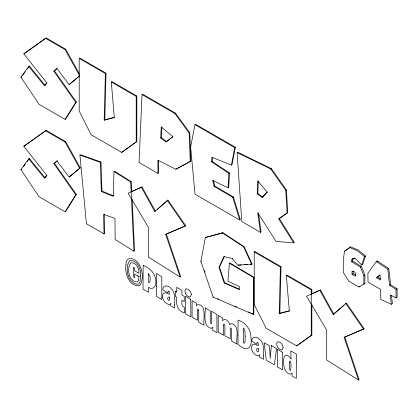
<?xml version="1.0" encoding="UTF-8"?>
<svg xmlns="http://www.w3.org/2000/svg" width="418" height="418" viewBox="0 0 418 418"><rect width="100%" height="100%" fill="white"/><g stroke="black" fill="none" stroke-linecap="round" stroke-linejoin="round"><path stroke-width="0.63" d="M176.746 291.989L176.804 287.349L181.976 290.338L181.919 295.04L184.244 296.383L184.213 301.577L181.887 300.202C182.002 302.585 181.114 306.31 184.244 307.131L184.51 312.842C177.242 311.384 175.774 303.426 176.715 297.214L175.346 296.425L175.288 291.111L176.746 291.989L176.046 291.581M363.879 275.661L363.796 284.162L364.846 283.556L364.93 275.054L361.434 266.48L352.635 261.114L351.58 261.72L360.384 267.086L363.879 275.661L364.93 275.054M104.171 120.107L105.388 73.547L106.02 73.181L79.833 58.06L79.195 58.426L79.195 111.026L91.119 134.753L121.685 152.398L136.832 141.509L136.832 96.009L111.94 81.635L111.308 82.001L114.307 117.536L104.171 120.107L114.344 117.322M104.803 119.741L106.02 73.181M311.227 294.141L311.859 293.776L311.859 289.496L286.967 275.128L286.335 275.493L289.334 311.023L279.203 313.599L280.415 267.039L281.053 266.674L254.86 251.552L254.228 251.918L254.228 304.513L266.146 328.24L296.712 345.89L311.859 334.996L311.859 304.414M279.203 313.599L279.835 313.234L281.053 266.674M131.153 191.852L131.79 191.486L131.33 181.699L114.626 171.213L113.994 171.579L113.262 196.35L101.334 191.522L100.362 162.398L100.994 162.032L101.966 191.157L101.334 191.522M138.959 276.57L138.624 280.149L137.6 281.884C128.796 282.396 126.309 268.319 130.918 262.718C136.252 262.295 139.434 268.622 138.896 273.33L134.591 270.739L134.471 268.168L134.016 267.285L133.671 267.295L133.295 271.935L133.687 276.956L134.267 277.322L134.471 276.941L134.559 274.098L138.959 276.57L137.815 275.943M257.211 193.858L257.697 180.842L267.102 192.076L262.154 197.458L257.211 193.858L257.843 193.492L258.303 181.13M157.926 173.418L157.926 160.214L175.847 169.248L190.911 161.108L189.777 132.736L175.508 113.163L142.669 94.207L142.036 94.572L139.037 162.508L157.926 173.418L158.563 173.052L158.563 160.475M160.684 138.018L161.254 127.015L172.848 136.613L166.035 141.948L160.684 138.018L161.317 137.653L161.886 126.649M239.676 219.972L232.784 197.343L214.053 186.339L212.678 180.492L228.082 187.792L228.892 173.376L211.623 161.907L211.869 157.272L231.405 165.089L232.042 164.723L235.365 147.267L195.634 124.329L195.002 124.695L190.624 146.89L195.002 194.182L239.676 219.972L240.308 219.607L233.416 196.977L214.69 185.973L213.311 180.127M211.623 161.907L212.255 161.541L212.469 157.487M212.255 161.541L229.524 173.01L228.714 187.426L228.082 187.792M223.985 256.621L232.256 258.491L237.847 265.278L252.138 264.051L244.028 246.63L222.946 232.774L205.337 237.518L200.875 261.349L213.117 297.167L253.418 314.44L253.841 314.195L253.841 277.207L229.837 262.974L229.419 263.22L227.956 281.199L239.472 286.628L239.148 289.533L224.226 282.981L219.037 267.342L223.985 256.621L224.409 256.375L219.46 267.097L219.037 267.342M351.58 261.72L351.951 259.275L355.034 258.256L361.659 264.928L362.709 264.322L365.504 255.962L358.101 249.927L350.66 246.913L344.427 251.37L343.272 260.393L343.272 272.317L348.868 281.194L358.9 286.988L359.955 286.382M352.635 261.114L353.001 258.669L354.856 258.058M231.405 165.089L234.733 147.632L235.365 147.267M361.659 264.928L364.454 256.568L365.504 255.962M28.764 66.457L44.412 85.695L45.045 85.329L29.396 66.091L28.764 66.457L20.9 77.178L39.062 104.333L65.088 119.36L75.71 102.363L76.342 101.997L54.45 70.814L57.094 68.489M76.342 101.997L65.72 118.994L65.088 119.36M28.764 158.892L44.412 178.136L45.045 177.77L29.396 158.526L28.764 158.892L20.9 169.614L39.062 196.768L65.088 211.795L75.71 194.798L76.342 194.433L54.45 163.255L57.532 160.538M76.342 194.433L65.72 211.43L65.088 211.795M391.358 304.309L390.25 294.977L396.05 297.898L397.1 297.292L397.1 288.791L390.6 284.715L388.792 268.502L377.318 260.978L376.268 261.584L367.877 273.226L368.044 282.155L380.626 289.423L380.793 299.487L391.358 304.309L392.413 303.703L391.447 295.615M376.555 262.034L377.318 260.978M22.656 75.282L25.279 71.708M27.149 69.153L29.396 66.091M23.408 166.698L25.279 164.143M27.149 161.588L29.396 158.526M44.412 85.695L46.764 82.842L23.821 53.865L46.184 37.949L65.72 49.23L79.206 73.542M45.045 85.329L47.004 82.952M44.412 178.136L46.764 175.278L23.821 146.3L46.184 130.385L65.72 141.665L80.235 167.837L69.142 177.054L56.9 160.904L53.817 163.621L75.71 194.798M45.045 177.77L47.004 175.388M262.154 197.458L267.321 192.16M376.597 277.845L379.925 274.814L380.255 279.955L376.597 277.845L380.025 275.07M180.064 277.035L148.28 256.997L148.28 227.141L128.091 193.21L141.388 187.316L154.764 211.513L167.968 200.06L185.723 225.751L165.711 234.399L180.064 277.035L180.696 276.669L166.348 234.033L185.723 225.751M157.335 209.439L167.968 200.06M358.498 380.051L326.714 360.018L326.714 330.157L306.525 296.226L319.822 290.332L333.198 314.529L346.402 303.076L364.156 328.773L344.145 337.415L358.498 380.051L359.13 379.685L344.782 337.049L364.156 328.773M333.198 314.529L341.083 307.768M342.049 306.916L343.983 305.208M345.435 303.928L346.402 303.076M75.71 102.363L53.817 71.18L56.9 68.468L69.142 84.619L79.352 76.149M69.142 84.619L79.603 75.768L65.088 49.596L45.546 38.315M69.142 177.054L80.235 167.837M166.035 141.948L172.995 136.629M350.66 246.913L344.427 251.37M121.685 152.398L136.832 141.509M296.712 345.89L311.859 334.996M46.184 37.949L23.821 53.865M46.184 130.385L23.821 146.3M287.762 212.553L279.329 218.541L294.329 242.456L293.697 242.821L278.696 218.907L287.762 212.553L286.382 189.95L271.386 168.653L237.737 152.225L237.1 152.591L241.803 221.566L260.456 232.335L261.088 231.969L258.418 212.945M65.088 49.596L65.72 49.23M20.9 77.178L21.532 76.813M53.817 71.18L54.45 70.814M111.308 82.001L136.2 96.375L136.832 96.009M45.546 130.75L65.088 142.031L65.72 141.665M20.9 169.614L21.532 169.248M53.817 163.621L54.45 163.255M104.234 214.011L104.641 233.531L104.009 233.897L86.411 223.74L79.927 155.094L80.559 154.728L100.994 162.032M142.036 94.572L174.876 113.529L175.508 113.163M190.279 161.473L189.145 133.096L189.777 132.736M113.994 171.579L130.693 182.065L131.33 181.699M141.388 187.316L142.021 186.951L155.402 211.147L154.764 211.513M175.847 169.248L190.911 161.108M228.892 173.376L229.524 173.01M214.053 186.339L214.69 185.973M237.1 152.591L270.749 169.018L271.386 168.653M104.009 233.897L103.601 214.377L114.966 218.41L115.128 239.571L133.938 251.181L134.57 250.816L132.151 199.193M165.711 234.399L166.348 234.033M232.784 197.343L233.416 196.977M287.129 212.919L285.75 190.315L286.382 189.95M205.337 237.518L222.946 232.774M200.875 261.349L201.298 261.109M278.696 218.907L279.329 218.541M222.528 233.019L243.605 246.876L244.028 246.63M232.256 258.491L232.68 258.246M224.226 282.981L224.649 282.735L239.571 289.287M213.117 297.167L213.541 296.926M253.418 314.44L253.418 277.453L253.841 277.207M351.951 259.275L353.001 258.669M286.335 275.493L311.227 289.862L311.859 289.496M319.822 290.332L320.454 289.967L333.836 314.164M360.384 267.086L361.434 266.48M352.034 274.281L355.284 276.157L355.943 273.497L353.884 271.454L351.951 271.434L352.034 274.281L353.085 273.675L355.791 275.237M376.268 261.584L387.742 269.114L388.792 268.502M358.9 286.988L364.846 283.556M387.742 269.114L389.55 285.322L390.6 284.715M396.05 297.898L396.05 289.397L397.1 288.791M344.145 337.415L344.782 337.049M131.79 191.486L142.021 186.951M311.859 293.776L320.454 289.967M279.835 313.234L289.371 310.809M238.27 265.033L241.421 264.813M244.572 264.589L247.728 264.364M250.246 264.186L252.138 264.051M293.697 242.821L276.105 241.458L257.697 212.678L260.456 232.335M133.99 277.27L134.267 277.322M79.927 155.094L100.362 162.398M349.605 247.519L357.05 250.534L364.454 256.568M101.966 191.157L113.299 195.744M217.689 298.703L218.875 299.21M234.874 306.07L236.656 306.833M248.506 311.912L250.283 312.674M251.469 313.181L253.841 314.195M195.002 124.695L234.733 147.632M79.195 58.426L105.388 73.547M377.647 277.233L380.782 279.046M254.228 251.918L280.415 267.039M229.419 263.22L253.418 277.453M389.55 285.322L396.05 289.397M257.843 193.492L262.791 197.092M161.317 137.653L166.672 141.582M174.876 113.529L189.145 133.096M270.749 169.018L285.75 190.315M345.77 303.442L363.524 329.138M167.336 200.426L185.09 226.117M65.088 142.031L79.603 168.203M243.605 246.876L251.714 264.296M204.465 270.368L205.097 272.222M219.46 267.097L224.649 282.735M130.693 182.065L133.938 251.181M353.001 270.827L353.085 273.675M311.227 289.862L311.227 335.361M136.2 96.375L136.2 141.874M211.764 318.27L211.764 322.597L211.409 323.825L210.709 323.271L210.212 319.89L210.311 311.086L205.348 307.805C205.269 314.299 202.678 326.401 211.304 328.412L212.783 327.142L212.752 330.298L216.973 332.765L216.911 314.414L211.56 311.222L211.764 318.27M143.149 265.357L143.029 289.141L148.589 292.318L148.468 287.307C153.709 291.252 157.137 284.198 155.595 279.684C155.031 272.745 149.2 267.844 143.149 265.357M156.557 286.147L156.515 296.399L161.808 299.56L161.808 276.789L156.484 273.534L156.557 286.147M198.754 310.579L198.696 322.111L204.047 325.167C202.981 319.979 207.359 302.93 196.915 304.863L196.256 305.757L196.282 303.134L192.123 300.767L192.066 317.11L197.432 320.209L197.609 309.048L198.597 309.628L198.754 310.579M223.541 325.392L223.63 335.283L218.264 332.185L218.175 315.449L222.517 317.988L222.46 320.632C225.088 317.351 229.341 321.625 229.675 324.697L231.17 323.579C240.298 325.324 235.867 337.723 236.938 344.124L231.629 341.062L231.541 329.635L230.94 327.895L230.396 328.015L230.25 329.055L230.25 338.862L224.837 335.774L224.926 326.019L224.236 324.122L223.677 324.29L223.541 325.392M238.025 335.57L237.999 344.317C247.022 352.52 252.597 348.487 250.915 337.054C250.91 329.222 245.408 322.377 238.025 320.094L238.025 335.57M296.325 361.194L296.294 378.426L292.046 375.939L292.104 372.981L290.688 374.131C280.546 374.335 281.497 344.651 291.111 359.13L290.782 350.864L296.383 354.062L296.325 361.194M174.687 304.57L174.656 307.998L170.716 305.788L170.837 303.421L170.163 304.257L169.222 304.476A8.402 4.854 60 0 1 165.173 302.345C162.895 300.098 161.437 295.965 163.59 293.206L165.397 292.746L169.452 294.314L169.243 291.743L168.731 290.944L168.193 291.221L167.952 292.851L162.983 290.019C162.116 285.238 167.811 284.757 170.314 287.736C175.57 291.644 174.708 298.844 174.687 304.57M263.606 355.911L263.58 359.334L259.641 357.129L259.761 354.762L259.087 355.598L258.146 355.812A8.402 4.854 60 0 1 254.097 353.685C251.819 351.439 250.361 347.306 252.514 344.547L254.322 344.087L258.376 345.655L258.167 343.079L257.655 342.285L257.117 342.561L256.877 344.192L251.908 341.354C251.035 336.574 256.73 336.098 259.233 339.076C264.495 342.979 263.633 350.185 263.606 355.911M148.38 273.764L148.38 282.354L149.179 282.521L149.754 282.134C150.375 279.459 150.762 275.692 148.38 273.764M289.355 362.934L289.517 369.047L289.784 370.019L290.447 370.52C291.106 367.5 291.56 363.639 290.061 360.854L289.491 361.518L289.355 362.934M245.173 336.6L245.079 340.602L244.791 342.645L244.295 343.241L243.537 342.927L243.365 328.015C245.841 329.943 244.765 333.893 245.173 336.6M140.589 275.943L140.108 281.246L139.528 282.819L138.75 283.806L137.788 284.256C127.6 283.618 124.277 266.914 129.967 260.498C137.663 260.09 141.268 269.427 140.589 275.943M126.001 264.516C124.47 273.205 129.11 286.91 139.664 285.74C144.038 279.224 142.611 269.093 138.118 262.828C134.518 257.906 125.687 255.879 126.001 264.516M169.687 297.82L169.614 299.356L169.055 300.516C167.592 300.255 167.388 298.17 168.104 297.114L169.656 297.109L169.687 297.82M258.611 349.161L258.533 350.697L257.979 351.857C256.516 351.59 256.312 349.511 257.028 348.455L258.58 348.445L258.611 349.161M271.35 345.487L270.237 358.409L269.516 345.717L264.066 342.744L266.323 360.358L274.391 364.799L276.559 348.716L271.35 345.487M191.298 294.685L190.53 296.817L189.563 297.041C186.423 296.242 184.286 292.772 185.164 289.622L185.806 288.922L186.836 288.848C189.391 289.575 191.245 292.03 191.298 294.685M283.059 347.661L282.291 349.793L281.324 350.018C278.184 349.223 276.047 345.754 276.925 342.603L277.568 341.898L278.597 341.825C281.152 342.551 283.007 345.012 283.059 347.661M190.77 299.283L185.493 296.268L185.582 313.876L190.89 316.907L190.77 299.283M282.531 352.259L277.254 349.249L277.343 366.858L282.652 369.888L282.531 352.259"/></g></svg>
